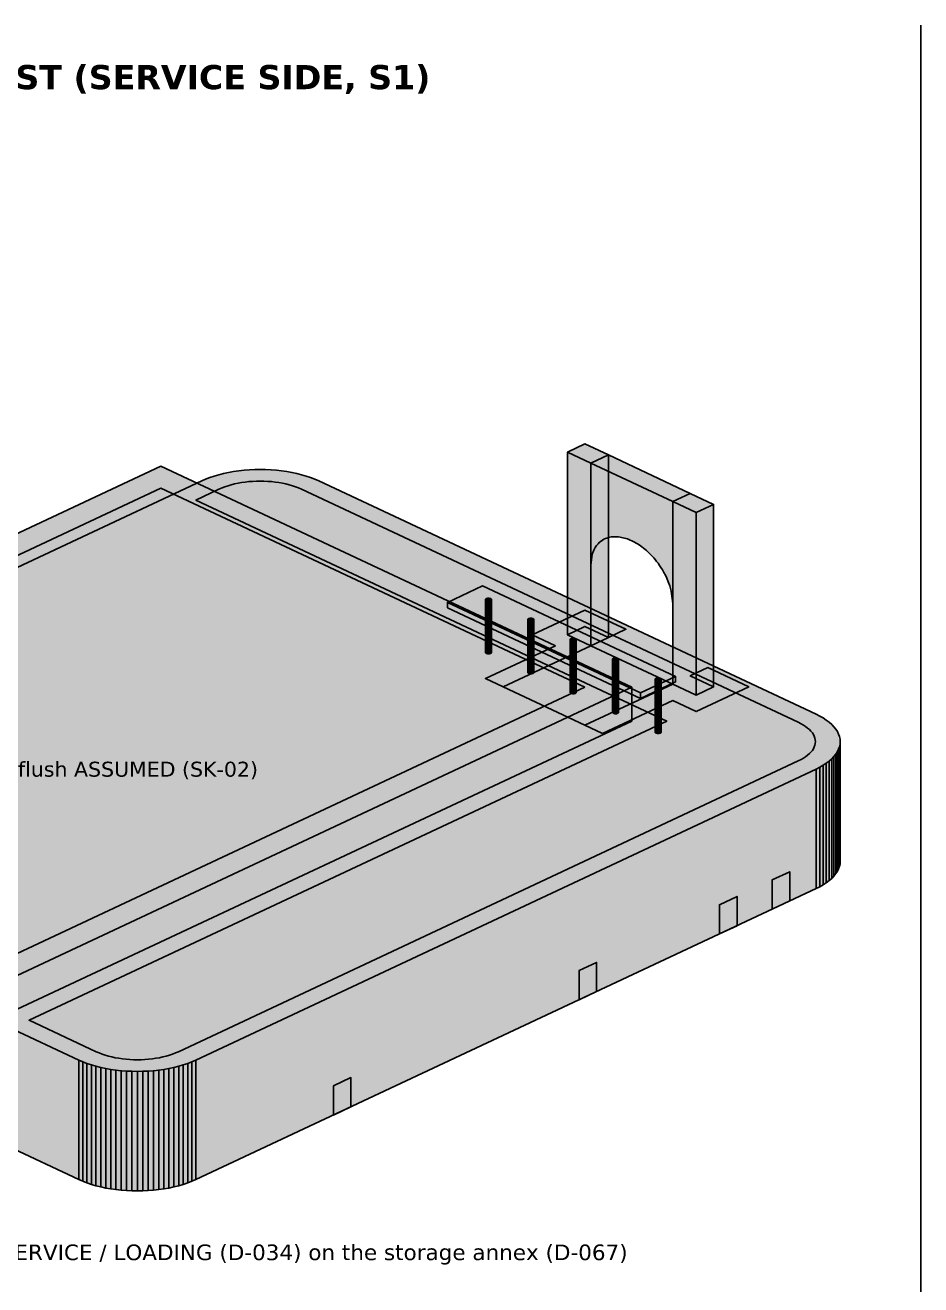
# Model space of a CAD drawing. Header units: inches. Extents: x 0.5 to 16.6, y 0.5 to 10.5.
# Drawn here: x 9.964 to 12.48, y 2.509 to 6.05 of the extents above; entities that cross this region are included whole.
import ezdxf

# ---------------------------------------------------------------- set-up
doc = ezdxf.new("R2010")
doc.units = ezdxf.units.IN
doc.header["$MEASUREMENT"] = 0
for name, color, linetype in [('A-ANNO-TEXT', 7, 'Continuous'), ('A-ANNO-VIEW', 7, 'Continuous'), ('A-MASS', 7, 'Continuous'), ('C-SITE-DIAG', 7, 'Continuous')]:
    doc.layers.add(name, color=color, linetype=linetype)
doc.styles.add('KS-BOLD', font='DejaVuSans-Bold.ttf')
doc.styles.add('KS-REG', font='DejaVuSans.ttf')

msp = doc.modelspace()

# ---------------------------------------------------------------- hatches: boundary and pattern name
at = {"layer": 'A-MASS', "true_color": 0xcc0000}
for points in [[(11.6021, 4.8418), (11.5363, 4.8727), (11.487, 4.8495), (11.5527, 4.8187)], [(11.8322, 4.7338), (11.6021, 4.8418), (11.5527, 4.8187), (11.7829, 4.7106)], [(11.8979, 4.7029), (11.8322, 4.7338), (11.7829, 4.7106), (11.8486, 4.6798)]]:
    msp.add_hatch(color=7, dxfattribs=at).paths.add_polyline_path(points)
at = {"layer": 'A-MASS', "true_color": 0x870000}
for points in [[(11.487, 4.3364), (11.5527, 4.3055), (11.5527, 4.8187), (11.487, 4.8495)], [(11.5527, 4.5323), (11.5568, 4.5627), (11.561, 4.5738), (11.5651, 4.5815), (11.5692, 4.5875), (11.5733, 4.5923), (11.5774, 4.5963), (11.5815, 4.5996), (11.5856, 4.6024), (11.5897, 4.6047), (11.5938, 4.6066), (11.5979, 4.6081), (11.6021, 4.6094), (11.6062, 4.6104), (11.6103, 4.6111), (11.6144, 4.6116), (11.6185, 4.6118), (11.6226, 4.6118), (11.6267, 4.6117), (11.6308, 4.6113), (11.6349, 4.6108), (11.639, 4.6101), (11.6432, 4.6092), (11.6473, 4.6081), (11.6514, 4.6069), (11.6555, 4.6055), (11.6596, 4.604), (11.6637, 4.6023), (11.6678, 4.6004), (11.6719, 4.5984), (11.676, 4.5963), (11.6801, 4.5939), (11.6842, 4.5915), (11.6884, 4.5888), (11.6925, 4.586), (11.6966, 4.5831), (11.7007, 4.5799), (11.7048, 4.5766), (11.7089, 4.5731), (11.713, 4.5694), (11.7171, 4.5655), (11.7212, 4.5614), (11.7253, 4.5571), (11.7295, 4.5525), (11.7336, 4.5477), (11.7377, 4.5425), (11.7418, 4.5371), (11.7459, 4.5314), (11.75, 4.5252), (11.7541, 4.5186), (11.7582, 4.5114), (11.7623, 4.5036), (11.7664, 4.4949), (11.7705, 4.4851), (11.7747, 4.4735), (11.7788, 4.4586), (11.7829, 4.4243), (11.7829, 4.7106), (11.5527, 4.8187)], [(11.7829, 4.1975), (11.8486, 4.1666), (11.8486, 4.6798), (11.7829, 4.7106)]]:
    msp.add_hatch(color=7, dxfattribs=at).paths.add_polyline_path(points)
at = {"layer": 'A-MASS', "true_color": 0xa30000}
for points in [[(11.5527, 4.3055), (11.6021, 4.3287), (11.6021, 4.8418), (11.5527, 4.8187)], [(11.8486, 4.1666), (11.8979, 4.1897), (11.8979, 4.7029), (11.8486, 4.6798)]]:
    msp.add_hatch(color=7, dxfattribs=at).paths.add_polyline_path(points)
at = {"layer": 'A-MASS', "true_color": 0xc9c6be}
for points in [[(11.6678, 4.1886), (10.3445, 4.8099), (8.6021, 3.9918), (9.9253, 3.3706)], [(8.7171, 3.9509), (8.7067, 3.9457), (8.6971, 3.9402), (8.6882, 3.9344), (8.6802, 3.9283), (8.673, 3.922), (8.6667, 3.9155), (8.6614, 3.9088), (8.657, 3.902), (8.6535, 3.895), (8.651, 3.888), (8.6495, 3.8809), (8.649, 3.8738), (8.6495, 3.8666), (8.651, 3.8595), (8.6535, 3.8525), (8.657, 3.8455), (8.6614, 3.8387), (8.6667, 3.832), (8.673, 3.8255), (8.6802, 3.8192), (8.6882, 3.8131), (8.6971, 3.8073), (8.7067, 3.8018), (8.7171, 3.7966), (10.1144, 3.1406), (10.1255, 3.1357), (10.1372, 3.1312), (10.1496, 3.127), (10.1625, 3.1233), (10.1759, 3.1199), (10.1898, 3.1169), (10.204, 3.1144), (10.2186, 3.1124), (10.2334, 3.1107), (10.2484, 3.1096), (10.2636, 3.1089), (10.2788, 3.1086), (10.294, 3.1089), (10.3091, 3.1096), (10.3241, 3.1107), (10.3389, 3.1124), (10.3535, 3.1144), (10.3677, 3.1169), (10.3816, 3.1199), (10.395, 3.1233), (10.4079, 3.127), (10.4203, 3.1312), (10.432, 3.1357), (10.4432, 3.1406), (12.1856, 3.9586), (12.196, 3.9639), (12.2057, 3.9694), (12.2145, 3.9752), (12.2226, 3.9812), (12.2297, 3.9875), (12.236, 3.994), (12.2414, 4.0007), (12.2458, 4.0076), (12.2492, 4.0145), (12.2517, 4.0216), (12.2532, 4.0287), (12.2537, 4.0358), (12.2532, 4.043), (12.2517, 4.0501), (12.2492, 4.0571), (12.2458, 4.0641), (12.2414, 4.0709), (12.236, 4.0776), (12.2297, 4.0841), (12.2226, 4.0904), (12.2145, 4.0964), (12.2057, 4.1023), (12.196, 4.1078), (12.1856, 4.113), (10.7884, 4.769), (10.7773, 4.7738), (10.7655, 4.7784), (10.7531, 4.7825), (10.7402, 4.7863), (10.7268, 4.7897), (10.7129, 4.7926), (10.6987, 4.7951), (10.6841, 4.7972), (10.6693, 4.7988), (10.6543, 4.8), (10.6392, 4.8007), (10.624, 4.8009), (10.6088, 4.8007), (10.5936, 4.8), (10.5786, 4.7988), (10.5638, 4.7972), (10.5492, 4.7951), (10.535, 4.7926), (10.5212, 4.7897), (10.5077, 4.7863), (10.4948, 4.7825), (10.4825, 4.7784), (10.4707, 4.7738), (10.4596, 4.769)], [(11.7911, 4.2189), (11.2486, 4.4736), (11.15, 4.4273), (11.6925, 4.1726)], [(11.2589, 4.4379), (11.2566, 4.4361), (11.2566, 4.434), (11.2589, 4.4321), (11.2628, 4.4311), (11.2673, 4.4311), (11.2712, 4.4321), (11.2735, 4.434), (11.2735, 4.4361), (11.2712, 4.4379), (11.2673, 4.439), (11.2628, 4.439)], [(11.3781, 4.382), (11.3758, 4.3801), (11.3758, 4.378), (11.3781, 4.3762), (11.382, 4.3751), (11.3865, 4.3751), (11.3904, 4.3762), (11.3927, 4.378), (11.3927, 4.3801), (11.3904, 4.382), (11.3865, 4.383), (11.382, 4.383)], [(11.4973, 4.326), (11.495, 4.3242), (11.495, 4.3221), (11.4973, 4.3202), (11.5012, 4.3192), (11.5057, 4.3192), (11.5096, 4.3202), (11.5118, 4.3221), (11.5118, 4.3242), (11.5096, 4.326), (11.5057, 4.3271), (11.5012, 4.3271)], [(11.6164, 4.2701), (11.6142, 4.2682), (11.6142, 4.2661), (11.6164, 4.2643), (11.6203, 4.2632), (11.6249, 4.2632), (11.6288, 4.2643), (11.631, 4.2661), (11.631, 4.2682), (11.6288, 4.2701), (11.6249, 4.2711), (11.6203, 4.2711)], [(11.7356, 4.2141), (11.7334, 4.2123), (11.7334, 4.2102), (11.7356, 4.2083), (11.7395, 4.2073), (11.744, 4.2073), (11.7479, 4.2083), (11.7502, 4.2102), (11.7502, 4.2123), (11.7479, 4.2141), (11.744, 4.2152), (11.7395, 4.2152)]]:
    msp.add_hatch(color=7, dxfattribs=at).paths.add_polyline_path(points)
at = {"layer": 'A-MASS', "true_color": 0x2c3e5c}
for points in [[(11.5363, 4.1886), (10.3445, 4.7481), (8.7336, 3.9918), (9.9253, 3.4323)], [(10.5081, 4.7454), (10.4432, 4.7149), (11.7664, 4.0937), (9.9747, 3.2525), (10.1629, 3.1641), (10.1715, 3.1604), (10.1797, 3.1572), (10.1884, 3.1543), (10.1974, 3.1516), (10.2068, 3.1493), (10.2165, 3.1472), (10.2265, 3.1455), (10.2367, 3.144), (10.247, 3.1429), (10.2575, 3.1421), (10.2681, 3.1416), (10.2788, 3.1414), (10.2894, 3.1416), (10.3, 3.1421), (10.3105, 3.1429), (10.3209, 3.144), (10.3311, 3.1455), (10.341, 3.1472), (10.3507, 3.1493), (10.3601, 3.1516), (10.3692, 3.1543), (10.3778, 3.1572), (10.386, 3.1604), (10.3946, 3.1641), (12.1355, 3.9814), (12.1436, 3.9855), (12.1503, 3.9893), (12.1565, 3.9934), (12.1621, 3.9976), (12.1671, 4.002), (12.1715, 4.0066), (12.1753, 4.0113), (12.1784, 4.016), (12.1808, 4.0209), (12.1825, 4.0258), (12.1836, 4.0308), (12.1839, 4.0358), (12.1836, 4.0408), (12.1825, 4.0458), (12.1808, 4.0507), (12.1784, 4.0556), (12.1753, 4.0604), (12.1715, 4.065), (12.1671, 4.0696), (12.1621, 4.074), (12.1565, 4.0782), (12.1503, 4.0823), (12.1436, 4.0862), (12.1355, 4.0902), (10.7398, 4.7454), (10.7312, 4.7492), (10.723, 4.7524), (10.7144, 4.7553), (10.7053, 4.7579), (10.6959, 4.7603), (10.6862, 4.7624), (10.6763, 4.7641), (10.6661, 4.7656), (10.6557, 4.7667), (10.6452, 4.7675), (10.6346, 4.768), (10.624, 4.7682), (10.6133, 4.768), (10.6027, 4.7675), (10.5922, 4.7667), (10.5819, 4.7656), (10.5717, 4.7641), (10.5617, 4.7624), (10.552, 4.7603), (10.5426, 4.7579), (10.5336, 4.7553), (10.5249, 4.7524), (10.5167, 4.7492)]]:
    msp.add_hatch(color=7, dxfattribs=at).paths.add_polyline_path(points)
at = {"layer": 'A-MASS', "true_color": 0x85837d}
for points in [[(11.15, 4.4119), (11.6925, 4.1572), (11.6925, 4.1726), (11.15, 4.4273)], [(11.2566, 4.2852), (11.2589, 4.2833), (11.2589, 4.4321), (11.2566, 4.434)], [(11.2589, 4.2833), (11.2628, 4.2823), (11.2628, 4.4311), (11.2589, 4.4321)], [(11.2628, 4.2823), (11.2673, 4.2823), (11.2673, 4.4311), (11.2628, 4.4311)], [(11.3758, 4.2292), (11.3781, 4.2274), (11.3781, 4.3762), (11.3758, 4.378)], [(11.3781, 4.2274), (11.382, 4.2263), (11.382, 4.3751), (11.3781, 4.3762)], [(11.382, 4.2263), (11.3865, 4.2263), (11.3865, 4.3751), (11.382, 4.3751)], [(11.495, 4.1733), (11.4973, 4.1714), (11.4973, 4.3202), (11.495, 4.3221)], [(11.4973, 4.1714), (11.5012, 4.1704), (11.5012, 4.3192), (11.4973, 4.3202)], [(11.5012, 4.1704), (11.5057, 4.1704), (11.5057, 4.3192), (11.5012, 4.3192)], [(11.6142, 4.1173), (11.6164, 4.1155), (11.6164, 4.2643), (11.6142, 4.2661)], [(11.6164, 4.1155), (11.6203, 4.1144), (11.6203, 4.2632), (11.6164, 4.2643)], [(11.6203, 4.1144), (11.6249, 4.1144), (11.6249, 4.2632), (11.6203, 4.2632)], [(11.7334, 4.0614), (11.7356, 4.0595), (11.7356, 4.2083), (11.7334, 4.2102)], [(11.7356, 4.0595), (11.7395, 4.0585), (11.7395, 4.2073), (11.7356, 4.2083)], [(11.7395, 4.0585), (11.744, 4.0585), (11.744, 4.2073), (11.7395, 4.2073)], [(8.7171, 3.4605), (10.1144, 2.8045), (10.1144, 3.1406), (8.7171, 3.7966)], [(10.1144, 2.8045), (10.1255, 2.7996), (10.1255, 3.1357), (10.1144, 3.1406)], [(10.1255, 2.7996), (10.1372, 2.7951), (10.1372, 3.1312), (10.1255, 3.1357)], [(10.1372, 2.7951), (10.1496, 2.7909), (10.1496, 3.127), (10.1372, 3.1312)], [(10.1496, 2.7909), (10.1625, 2.7871), (10.1625, 3.1233), (10.1496, 3.127)], [(10.1625, 2.7871), (10.1759, 2.7838), (10.1759, 3.1199), (10.1625, 3.1233)], [(10.1759, 2.7838), (10.1898, 2.7808), (10.1898, 3.1169), (10.1759, 3.1199)], [(10.1898, 2.7808), (10.204, 2.7783), (10.204, 3.1144), (10.1898, 3.1169)], [(10.204, 2.7783), (10.2186, 2.7762), (10.2186, 3.1124), (10.204, 3.1144)], [(10.2186, 2.7762), (10.2334, 2.7746), (10.2334, 3.1107), (10.2186, 3.1124)], [(10.2334, 2.7746), (10.2484, 2.7735), (10.2484, 3.1096), (10.2334, 3.1107)], [(10.2484, 2.7735), (10.2636, 2.7728), (10.2636, 3.1089), (10.2484, 3.1096)], [(10.2636, 2.7728), (10.2788, 2.7725), (10.2788, 3.1086), (10.2636, 3.1089)]]:
    msp.add_hatch(color=7, dxfattribs=at).paths.add_polyline_path(points)
at = {"layer": 'A-MASS', "true_color": 0xa19e98}
for points in [[(11.2673, 4.2823), (11.2712, 4.2833), (11.2712, 4.4321), (11.2673, 4.4311)], [(11.2712, 4.2833), (11.2735, 4.2852), (11.2735, 4.434), (11.2712, 4.4321)], [(11.3865, 4.2263), (11.3904, 4.2274), (11.3904, 4.3762), (11.3865, 4.3751)], [(11.3904, 4.2274), (11.3927, 4.2292), (11.3927, 4.378), (11.3904, 4.3762)], [(11.5096, 4.1714), (11.5118, 4.1733), (11.5118, 4.3221), (11.5096, 4.3202)], [(11.5057, 4.1704), (11.5096, 4.1714), (11.5096, 4.3202), (11.5057, 4.3192)], [(11.6249, 4.1144), (11.6288, 4.1155), (11.6288, 4.2643), (11.6249, 4.2632)], [(11.6288, 4.1155), (11.631, 4.1173), (11.631, 4.2661), (11.6288, 4.2643)], [(11.6925, 4.1572), (11.7911, 4.2035), (11.7911, 4.2189), (11.6925, 4.1726)], [(9.9253, 3.2757), (11.6678, 4.0937), (11.6678, 4.1886), (9.9253, 3.3706)], [(11.744, 4.0585), (11.7479, 4.0595), (11.7479, 4.2083), (11.744, 4.2073)], [(11.7479, 4.0595), (11.7502, 4.0614), (11.7502, 4.2102), (11.7479, 4.2083)], [(12.2414, 3.6646), (12.2458, 3.6715), (12.2458, 4.0076), (12.2414, 4.0007)], [(12.2458, 3.6715), (12.2492, 3.6784), (12.2492, 4.0145), (12.2458, 4.0076)], [(12.2492, 3.6784), (12.2517, 3.6855), (12.2517, 4.0216), (12.2492, 4.0145)], [(12.2517, 3.6855), (12.2532, 3.6926), (12.2532, 4.0287), (12.2517, 4.0216)], [(12.2532, 3.6926), (12.2537, 3.6997), (12.2537, 4.0358), (12.2532, 4.0287)], [(12.196, 3.6277), (12.2057, 3.6333), (12.2057, 3.9694), (12.196, 3.9639)], [(12.2057, 3.6333), (12.2145, 3.6391), (12.2145, 3.9752), (12.2057, 3.9694)], [(12.2145, 3.6391), (12.2226, 3.6451), (12.2226, 3.9812), (12.2145, 3.9752)], [(12.2226, 3.6451), (12.2297, 3.6514), (12.2297, 3.9875), (12.2226, 3.9812)], [(12.2297, 3.6514), (12.236, 3.6579), (12.236, 3.994), (12.2297, 3.9875)], [(12.236, 3.6579), (12.2414, 3.6646), (12.2414, 4.0007), (12.236, 3.994)], [(10.4432, 2.8045), (12.1856, 3.6225), (12.1856, 3.9586), (10.4432, 3.1406)], [(12.1856, 3.6225), (12.196, 3.6277), (12.196, 3.9639), (12.1856, 3.9586)], [(10.3535, 2.7783), (10.3677, 2.7808), (10.3677, 3.1169), (10.3535, 3.1144)], [(10.3677, 2.7808), (10.3816, 2.7838), (10.3816, 3.1199), (10.3677, 3.1169)], [(10.3816, 2.7838), (10.395, 2.7871), (10.395, 3.1233), (10.3816, 3.1199)], [(10.395, 2.7871), (10.4079, 2.7909), (10.4079, 3.127), (10.395, 3.1233)], [(10.4079, 2.7909), (10.4203, 2.7951), (10.4203, 3.1312), (10.4079, 3.127)], [(10.4203, 2.7951), (10.432, 2.7996), (10.432, 3.1357), (10.4203, 3.1312)], [(10.432, 2.7996), (10.4432, 2.8045), (10.4432, 3.1406), (10.432, 3.1357)], [(10.2788, 2.7725), (10.294, 2.7728), (10.294, 3.1089), (10.2788, 3.1086)], [(10.294, 2.7728), (10.3091, 2.7735), (10.3091, 3.1096), (10.294, 3.1089)], [(10.3091, 2.7735), (10.3241, 2.7746), (10.3241, 3.1107), (10.3091, 3.1096)], [(10.3241, 2.7746), (10.3389, 2.7762), (10.3389, 3.1124), (10.3241, 3.1107)], [(10.3389, 2.7762), (10.3535, 2.7783), (10.3535, 3.1144), (10.3389, 3.1124)]]:
    msp.add_hatch(color=7, dxfattribs=at).paths.add_polyline_path(points)
at = {"layer": 'A-MASS', "true_color": 0x3f5564}
for points in [[(12.2517, 3.8907), (12.2532, 3.8978), (12.2532, 4.0082), (12.2517, 4.001)], [(12.2532, 3.8978), (12.2537, 3.905), (12.2537, 4.0153), (12.2532, 4.0082)], [(12.2226, 3.8504), (12.2297, 3.8567), (12.2297, 3.967), (12.2226, 3.9607)], [(12.2297, 3.8567), (12.236, 3.8632), (12.236, 3.9735), (12.2297, 3.967)], [(12.236, 3.8632), (12.2414, 3.8699), (12.2414, 3.9802), (12.236, 3.9735)], [(12.2414, 3.8699), (12.2458, 3.8767), (12.2458, 3.987), (12.2414, 3.9802)], [(12.2458, 3.8767), (12.2492, 3.8837), (12.2492, 3.994), (12.2458, 3.987)], [(12.2492, 3.8837), (12.2517, 3.8907), (12.2517, 4.001), (12.2492, 3.994)], [(10.4432, 3.0097), (12.1856, 3.8278), (12.1856, 3.9381), (10.4432, 3.1201)], [(12.1856, 3.8278), (12.196, 3.833), (12.196, 3.9433), (12.1856, 3.9381)], [(12.196, 3.833), (12.2057, 3.8385), (12.2057, 3.9488), (12.196, 3.9433)], [(12.2057, 3.8385), (12.2145, 3.8443), (12.2145, 3.9547), (12.2057, 3.9488)], [(12.2145, 3.8443), (12.2226, 3.8504), (12.2226, 3.9607), (12.2145, 3.9547)], [(12.2414, 3.68), (12.2458, 3.6868), (12.2458, 3.8305), (12.2414, 3.8237)], [(12.2458, 3.6868), (12.2492, 3.6938), (12.2492, 3.8375), (12.2458, 3.8305)], [(12.2492, 3.6938), (12.2517, 3.7008), (12.2517, 3.8445), (12.2492, 3.8375)], [(12.2517, 3.7008), (12.2532, 3.708), (12.2532, 3.8516), (12.2517, 3.8445)], [(12.2532, 3.708), (12.2537, 3.7151), (12.2537, 3.8588), (12.2532, 3.8516)], [(12.196, 3.6431), (12.2057, 3.6487), (12.2057, 3.7923), (12.196, 3.7868)], [(12.2057, 3.6487), (12.2145, 3.6545), (12.2145, 3.7981), (12.2057, 3.7923)], [(12.2145, 3.6545), (12.2226, 3.6605), (12.2226, 3.8042), (12.2145, 3.7981)], [(12.2226, 3.6605), (12.2297, 3.6668), (12.2297, 3.8105), (12.2226, 3.8042)], [(12.2297, 3.6668), (12.236, 3.6733), (12.236, 3.817), (12.2297, 3.8105)], [(12.236, 3.6733), (12.2414, 3.68), (12.2414, 3.8237), (12.236, 3.817)], [(10.4432, 2.8199), (12.1856, 3.6379), (12.1856, 3.7816), (10.4432, 2.9636)], [(12.1856, 3.6379), (12.196, 3.6431), (12.196, 3.7868), (12.1856, 3.7816)], [(10.432, 3.0049), (10.4432, 3.0097), (10.4432, 3.1201), (10.432, 3.1152)], [(10.2788, 2.9778), (10.294, 2.978), (10.294, 3.0883), (10.2788, 3.0881)], [(10.294, 2.978), (10.3091, 2.9787), (10.3091, 3.089), (10.294, 3.0883)], [(10.3091, 2.9787), (10.3241, 2.9799), (10.3241, 3.0902), (10.3091, 3.089)], [(10.3241, 2.9799), (10.3389, 2.9815), (10.3389, 3.0918), (10.3241, 3.0902)], [(10.3389, 2.9815), (10.3535, 2.9836), (10.3535, 3.0939), (10.3389, 3.0918)], [(10.3535, 2.9836), (10.3677, 2.9861), (10.3677, 3.0964), (10.3535, 3.0939)], [(10.3677, 2.9861), (10.3816, 2.989), (10.3816, 3.0994), (10.3677, 3.0964)], [(10.3816, 2.989), (10.395, 2.9924), (10.395, 3.1027), (10.3816, 3.0994)], [(10.395, 2.9924), (10.4079, 2.9962), (10.4079, 3.1065), (10.395, 3.1027)], [(10.4079, 2.9962), (10.4203, 3.0003), (10.4203, 3.1107), (10.4079, 3.1065)], [(10.4203, 3.0003), (10.432, 3.0049), (10.432, 3.1152), (10.4203, 3.1107)], [(10.3535, 2.7937), (10.3677, 2.7962), (10.3677, 2.9399), (10.3535, 2.9374)], [(10.3677, 2.7962), (10.3816, 2.7992), (10.3816, 2.9429), (10.3677, 2.9399)], [(10.3816, 2.7992), (10.395, 2.8025), (10.395, 2.9462), (10.3816, 2.9429)], [(10.395, 2.8025), (10.4079, 2.8063), (10.4079, 2.95), (10.395, 2.9462)], [(10.4079, 2.8063), (10.4203, 2.8105), (10.4203, 2.9542), (10.4079, 2.95)], [(10.4203, 2.8105), (10.432, 2.815), (10.432, 2.9587), (10.4203, 2.9542)], [(10.432, 2.815), (10.4432, 2.8199), (10.4432, 2.9636), (10.432, 2.9587)], [(10.2788, 2.7879), (10.294, 2.7881), (10.294, 2.9318), (10.2788, 2.9316)], [(10.294, 2.7881), (10.3091, 2.7888), (10.3091, 2.9325), (10.294, 2.9318)], [(10.3091, 2.7888), (10.3241, 2.79), (10.3241, 2.9337), (10.3091, 2.9325)], [(10.3241, 2.79), (10.3389, 2.7916), (10.3389, 2.9353), (10.3241, 2.9337)], [(10.3389, 2.7916), (10.3535, 2.7937), (10.3535, 2.9374), (10.3389, 2.9353)]]:
    msp.add_hatch(color=7, dxfattribs=at).paths.add_polyline_path(points)
at = {"layer": 'A-MASS', "true_color": 0x344652}
for points in [[(8.7171, 3.6657), (10.1144, 3.0097), (10.1144, 3.1201), (8.7171, 3.7761)], [(8.7171, 3.4759), (10.1144, 2.8199), (10.1144, 2.9636), (8.7171, 3.6195)], [(10.1144, 3.0097), (10.1255, 3.0049), (10.1255, 3.1152), (10.1144, 3.1201)], [(10.1255, 3.0049), (10.1372, 3.0003), (10.1372, 3.1107), (10.1255, 3.1152)], [(10.1372, 3.0003), (10.1496, 2.9962), (10.1496, 3.1065), (10.1372, 3.1107)], [(10.1496, 2.9962), (10.1625, 2.9924), (10.1625, 3.1027), (10.1496, 3.1065)], [(10.1625, 2.9924), (10.1759, 2.989), (10.1759, 3.0994), (10.1625, 3.1027)], [(10.1759, 2.989), (10.1898, 2.9861), (10.1898, 3.0964), (10.1759, 3.0994)], [(10.1898, 2.9861), (10.204, 2.9836), (10.204, 3.0939), (10.1898, 3.0964)], [(10.204, 2.9836), (10.2186, 2.9815), (10.2186, 3.0918), (10.204, 3.0939)], [(10.2186, 2.9815), (10.2334, 2.9799), (10.2334, 3.0902), (10.2186, 3.0918)], [(10.2334, 2.9799), (10.2484, 2.9787), (10.2484, 3.089), (10.2334, 3.0902)], [(10.2484, 2.9787), (10.2636, 2.978), (10.2636, 3.0883), (10.2484, 3.089)], [(10.2636, 2.978), (10.2788, 2.9778), (10.2788, 3.0881), (10.2636, 3.0883)], [(10.1144, 2.8199), (10.1255, 2.815), (10.1255, 2.9587), (10.1144, 2.9636)], [(10.1255, 2.815), (10.1372, 2.8105), (10.1372, 2.9542), (10.1255, 2.9587)], [(10.1372, 2.8105), (10.1496, 2.8063), (10.1496, 2.95), (10.1372, 2.9542)], [(10.1496, 2.8063), (10.1625, 2.8025), (10.1625, 2.9462), (10.1496, 2.95)], [(10.1625, 2.8025), (10.1759, 2.7992), (10.1759, 2.9429), (10.1625, 2.9462)], [(10.1759, 2.7992), (10.1898, 2.7962), (10.1898, 2.9399), (10.1759, 2.9429)], [(10.1898, 2.7962), (10.204, 2.7937), (10.204, 2.9374), (10.1898, 2.9399)], [(10.204, 2.7937), (10.2186, 2.7916), (10.2186, 2.9353), (10.204, 2.9374)], [(10.2186, 2.7916), (10.2334, 2.79), (10.2334, 2.9337), (10.2186, 2.9353)], [(10.2334, 2.79), (10.2484, 2.7888), (10.2484, 2.9325), (10.2334, 2.9337)], [(10.2484, 2.7888), (10.2636, 2.7881), (10.2636, 2.9318), (10.2484, 2.9325)], [(10.2636, 2.7881), (10.2788, 2.7879), (10.2788, 2.9316), (10.2636, 2.9318)]]:
    msp.add_hatch(color=7, dxfattribs=at).paths.add_polyline_path(points)
at = {"layer": 'A-MASS', "true_color": 0x151515}
for points in [[(12.0623, 3.5646), (12.1116, 3.5878), (12.1116, 3.6699), (12.0623, 3.6468)], [(11.9144, 3.4952), (11.9637, 3.5183), (11.9637, 3.6004), (11.9144, 3.5773)], [(11.5199, 3.31), (11.5692, 3.3331), (11.5692, 3.4152), (11.5199, 3.3921)], [(10.8295, 2.9858), (10.8788, 3.009), (10.8788, 3.0911), (10.8295, 3.0679)]]:
    msp.add_hatch(color=7, dxfattribs=at).paths.add_polyline_path(points)
at = {"layer": 'C-SITE-DIAG', "true_color": 0xd9b79a}
for points in [[(11.4541, 4.3055), (11.3884, 4.3364), (11.5363, 4.4058), (11.6514, 4.3518), (11.6021, 4.3287), (11.5363, 4.3595), (11.487, 4.3364), (11.5527, 4.3055), (11.3062, 4.1897), (11.2568, 4.2129)], [(11.5856, 4.0586), (11.5363, 4.0817), (11.7829, 4.1975), (11.8486, 4.1666), (11.8979, 4.1897), (11.8322, 4.2206), (11.8815, 4.2438), (11.9966, 4.1897), (11.8486, 4.1203), (11.7829, 4.1512)]]:
    msp.add_hatch(color=7, dxfattribs=at).paths.add_polyline_path(points)
at = {"layer": 'C-SITE-DIAG', "true_color": 0xb5654a}
msp.add_hatch(color=7, dxfattribs=at).paths.add_polyline_path([(11.7829, 4.1975), (11.5527, 4.3055), (11.3062, 4.1897), (11.5363, 4.0817)])

# ---------------------------------------------------------------- linework, layer by layer
at = {"layer": 'A-ANNO-TEXT'}
msp.add_line((12.48, 6.05), (12.48, 1.95), dxfattribs=at)
at = {"layer": 'A-MASS'}
for points in [[(11.6021, 4.8418), (11.5363, 4.8727), (11.487, 4.8495), (11.5527, 4.8187)], [(11.487, 4.3364), (11.5527, 4.3055), (11.5527, 4.8187), (11.487, 4.8495)], [(11.5527, 4.3055), (11.6021, 4.3287), (11.6021, 4.8418), (11.5527, 4.8187)], [(11.8322, 4.7338), (11.6021, 4.8418), (11.5527, 4.8187), (11.7829, 4.7106)], [(11.5527, 4.5323), (11.5568, 4.5627), (11.561, 4.5738), (11.5651, 4.5815), (11.5692, 4.5875), (11.5733, 4.5923), (11.5774, 4.5963), (11.5815, 4.5996), (11.5856, 4.6024), (11.5897, 4.6047), (11.5938, 4.6066), (11.5979, 4.6081), (11.6021, 4.6094), (11.6062, 4.6104), (11.6103, 4.6111), (11.6144, 4.6116), (11.6185, 4.6118), (11.6226, 4.6118), (11.6267, 4.6117), (11.6308, 4.6113), (11.6349, 4.6108), (11.639, 4.6101), (11.6432, 4.6092), (11.6473, 4.6081), (11.6514, 4.6069), (11.6555, 4.6055), (11.6596, 4.604), (11.6637, 4.6023), (11.6678, 4.6004), (11.6719, 4.5984), (11.676, 4.5963), (11.6801, 4.5939), (11.6842, 4.5915), (11.6884, 4.5888), (11.6925, 4.586), (11.6966, 4.5831), (11.7007, 4.5799), (11.7048, 4.5766), (11.7089, 4.5731), (11.713, 4.5694), (11.7171, 4.5655), (11.7212, 4.5614), (11.7253, 4.5571), (11.7295, 4.5525), (11.7336, 4.5477), (11.7377, 4.5425), (11.7418, 4.5371), (11.7459, 4.5314), (11.75, 4.5252), (11.7541, 4.5186), (11.7582, 4.5114), (11.7623, 4.5036), (11.7664, 4.4949), (11.7705, 4.4851), (11.7747, 4.4735), (11.7788, 4.4586), (11.7829, 4.4243), (11.7829, 4.7106), (11.5527, 4.8187)], [(11.6678, 4.1886), (10.3445, 4.8099), (8.6021, 3.9918), (9.9253, 3.3706)], [(11.5363, 4.1886), (10.3445, 4.7481), (8.7336, 3.9918), (9.9253, 3.4323)], [(10.5081, 4.7454), (10.4432, 4.7149), (11.7664, 4.0937), (9.9747, 3.2525), (10.1629, 3.1641), (10.1715, 3.1604), (10.1797, 3.1572), (10.1884, 3.1543), (10.1974, 3.1516), (10.2068, 3.1493), (10.2165, 3.1472), (10.2265, 3.1455), (10.2367, 3.144), (10.247, 3.1429), (10.2575, 3.1421), (10.2681, 3.1416), (10.2788, 3.1414), (10.2894, 3.1416), (10.3, 3.1421), (10.3105, 3.1429), (10.3209, 3.144), (10.3311, 3.1455), (10.341, 3.1472), (10.3507, 3.1493), (10.3601, 3.1516), (10.3692, 3.1543), (10.3778, 3.1572), (10.386, 3.1604), (10.3946, 3.1641), (12.1355, 3.9814), (12.1436, 3.9855), (12.1503, 3.9893), (12.1565, 3.9934), (12.1621, 3.9976), (12.1671, 4.002), (12.1715, 4.0066), (12.1753, 4.0113), (12.1784, 4.016), (12.1808, 4.0209), (12.1825, 4.0258), (12.1836, 4.0308), (12.1839, 4.0358), (12.1836, 4.0408), (12.1825, 4.0458), (12.1808, 4.0507), (12.1784, 4.0556), (12.1753, 4.0604), (12.1715, 4.065), (12.1671, 4.0696), (12.1621, 4.074), (12.1565, 4.0782), (12.1503, 4.0823), (12.1436, 4.0862), (12.1355, 4.0902), (10.7398, 4.7454), (10.7312, 4.7492), (10.723, 4.7524), (10.7144, 4.7553), (10.7053, 4.7579), (10.6959, 4.7603), (10.6862, 4.7624), (10.6763, 4.7641), (10.6661, 4.7656), (10.6557, 4.7667), (10.6452, 4.7675), (10.6346, 4.768), (10.624, 4.7682), (10.6133, 4.768), (10.6027, 4.7675), (10.5922, 4.7667), (10.5819, 4.7656), (10.5717, 4.7641), (10.5617, 4.7624), (10.552, 4.7603), (10.5426, 4.7579), (10.5336, 4.7553), (10.5249, 4.7524), (10.5167, 4.7492)], [(11.8979, 4.7029), (11.8322, 4.7338), (11.7829, 4.7106), (11.8486, 4.6798)], [(11.7829, 4.1975), (11.8486, 4.1666), (11.8486, 4.6798), (11.7829, 4.7106)], [(11.8486, 4.1666), (11.8979, 4.1897), (11.8979, 4.7029), (11.8486, 4.6798)], [(11.5897, 4.6047), (11.5856, 4.6024), (11.5856, 4.6024), (11.5897, 4.6047)], [(11.5938, 4.6066), (11.5897, 4.6047), (11.5897, 4.6047), (11.5938, 4.6066)], [(11.5979, 4.6081), (11.5938, 4.6066), (11.5938, 4.6066), (11.5979, 4.6081)], [(11.6021, 4.6094), (11.5979, 4.6081), (11.5979, 4.6081), (11.6021, 4.6094)], [(11.6062, 4.6104), (11.6021, 4.6094), (11.6021, 4.6094), (11.6062, 4.6104)], [(11.6103, 4.6111), (11.6062, 4.6104), (11.6062, 4.6104), (11.6103, 4.6111)], [(11.6144, 4.6116), (11.6103, 4.6111), (11.6103, 4.6111), (11.6144, 4.6116)], [(11.6185, 4.6118), (11.6144, 4.6116), (11.6144, 4.6116), (11.6185, 4.6118)], [(11.6226, 4.6118), (11.6185, 4.6118), (11.6185, 4.6118), (11.6226, 4.6118)], [(11.6267, 4.6117), (11.6226, 4.6118), (11.6226, 4.6118), (11.6267, 4.6117)], [(11.6308, 4.6113), (11.6267, 4.6117), (11.6267, 4.6117), (11.6308, 4.6113)], [(11.6349, 4.6108), (11.6308, 4.6113), (11.6308, 4.6113), (11.6349, 4.6108)], [(11.639, 4.6101), (11.6349, 4.6108), (11.6349, 4.6108), (11.639, 4.6101)], [(11.6432, 4.6092), (11.639, 4.6101), (11.639, 4.6101), (11.6432, 4.6092)], [(11.6473, 4.6081), (11.6432, 4.6092), (11.6432, 4.6092), (11.6473, 4.6081)], [(11.6514, 4.6069), (11.6473, 4.6081), (11.6473, 4.6081), (11.6514, 4.6069)], [(11.6555, 4.6055), (11.6514, 4.6069), (11.6514, 4.6069), (11.6555, 4.6055)], [(11.6596, 4.604), (11.6555, 4.6055), (11.6555, 4.6055), (11.6596, 4.604)], [(11.6637, 4.6023), (11.6596, 4.604), (11.6596, 4.604), (11.6637, 4.6023)], [(11.561, 4.5738), (11.5568, 4.5627), (11.5568, 4.5627), (11.561, 4.5738)], [(11.5651, 4.5815), (11.561, 4.5738), (11.561, 4.5738), (11.5651, 4.5815)], [(11.5692, 4.5875), (11.5651, 4.5815), (11.5651, 4.5815), (11.5692, 4.5875)], [(11.5733, 4.5923), (11.5692, 4.5875), (11.5692, 4.5875), (11.5733, 4.5923)], [(11.5774, 4.5963), (11.5733, 4.5923), (11.5733, 4.5923), (11.5774, 4.5963)], [(11.5815, 4.5996), (11.5774, 4.5963), (11.5774, 4.5963), (11.5815, 4.5996)], [(11.5856, 4.6024), (11.5815, 4.5996), (11.5815, 4.5996), (11.5856, 4.6024)], [(11.6678, 4.6004), (11.6637, 4.6023), (11.6637, 4.6023), (11.6678, 4.6004)], [(11.6719, 4.5984), (11.6678, 4.6004), (11.6678, 4.6004), (11.6719, 4.5984)], [(11.676, 4.5963), (11.6719, 4.5984), (11.6719, 4.5984), (11.676, 4.5963)], [(11.6801, 4.5939), (11.676, 4.5963), (11.676, 4.5963), (11.6801, 4.5939)], [(11.6842, 4.5915), (11.6801, 4.5939), (11.6801, 4.5939), (11.6842, 4.5915)], [(11.6884, 4.5888), (11.6842, 4.5915), (11.6842, 4.5915), (11.6884, 4.5888)], [(11.6925, 4.586), (11.6884, 4.5888), (11.6884, 4.5888), (11.6925, 4.586)], [(11.6966, 4.5831), (11.6925, 4.586), (11.6925, 4.586), (11.6966, 4.5831)], [(11.7007, 4.5799), (11.6966, 4.5831), (11.6966, 4.5831), (11.7007, 4.5799)], [(11.7048, 4.5766), (11.7007, 4.5799), (11.7007, 4.5799), (11.7048, 4.5766)], [(11.7089, 4.5731), (11.7048, 4.5766), (11.7048, 4.5766), (11.7089, 4.5731)], [(11.713, 4.5694), (11.7089, 4.5731), (11.7089, 4.5731), (11.713, 4.5694)], [(11.7171, 4.5655), (11.713, 4.5694), (11.713, 4.5694), (11.7171, 4.5655)], [(11.5568, 4.5627), (11.5527, 4.5323), (11.5527, 4.5323), (11.5568, 4.5627)], [(11.7212, 4.5614), (11.7171, 4.5655), (11.7171, 4.5655), (11.7212, 4.5614)], [(11.7253, 4.5571), (11.7212, 4.5614), (11.7212, 4.5614), (11.7253, 4.5571)], [(11.7295, 4.5525), (11.7253, 4.5571), (11.7253, 4.5571), (11.7295, 4.5525)], [(11.7336, 4.5477), (11.7295, 4.5525), (11.7295, 4.5525), (11.7336, 4.5477)], [(11.7377, 4.5425), (11.7336, 4.5477), (11.7336, 4.5477), (11.7377, 4.5425)], [(11.7418, 4.5371), (11.7377, 4.5425), (11.7377, 4.5425), (11.7418, 4.5371)], [(11.7459, 4.5314), (11.7418, 4.5371), (11.7418, 4.5371), (11.7459, 4.5314)], [(11.75, 4.5252), (11.7459, 4.5314), (11.7459, 4.5314), (11.75, 4.5252)], [(11.7541, 4.5186), (11.75, 4.5252), (11.75, 4.5252), (11.7541, 4.5186)], [(11.7582, 4.5114), (11.7541, 4.5186), (11.7541, 4.5186), (11.7582, 4.5114)], [(11.7623, 4.5036), (11.7582, 4.5114), (11.7582, 4.5114), (11.7623, 4.5036)], [(11.7664, 4.4949), (11.7623, 4.5036), (11.7623, 4.5036), (11.7664, 4.4949)], [(11.7911, 4.2189), (11.2486, 4.4736), (11.15, 4.4273), (11.6925, 4.1726)], [(11.7705, 4.4851), (11.7664, 4.4949), (11.7664, 4.4949), (11.7705, 4.4851)], [(11.7747, 4.4735), (11.7705, 4.4851), (11.7705, 4.4851), (11.7747, 4.4735)], [(11.7788, 4.4586), (11.7747, 4.4735), (11.7747, 4.4735), (11.7788, 4.4586)], [(11.15, 4.4119), (11.6925, 4.1572), (11.6925, 4.1726), (11.15, 4.4273)], [(11.2589, 4.4379), (11.2566, 4.4361), (11.2566, 4.434), (11.2589, 4.4321), (11.2628, 4.4311), (11.2673, 4.4311), (11.2712, 4.4321), (11.2735, 4.434), (11.2735, 4.4361), (11.2712, 4.4379), (11.2673, 4.439), (11.2628, 4.439)], [(11.2566, 4.2852), (11.2589, 4.2833), (11.2589, 4.4321), (11.2566, 4.434)], [(11.2589, 4.2833), (11.2628, 4.2823), (11.2628, 4.4311), (11.2589, 4.4321)], [(11.2628, 4.2823), (11.2673, 4.2823), (11.2673, 4.4311), (11.2628, 4.4311)], [(11.2673, 4.2823), (11.2712, 4.2833), (11.2712, 4.4321), (11.2673, 4.4311)], [(11.2712, 4.2833), (11.2735, 4.2852), (11.2735, 4.434), (11.2712, 4.4321)], [(11.7829, 4.4243), (11.7788, 4.4586), (11.7788, 4.4586), (11.7829, 4.4243)], [(11.3781, 4.382), (11.3758, 4.3801), (11.3758, 4.378), (11.3781, 4.3762), (11.382, 4.3751), (11.3865, 4.3751), (11.3904, 4.3762), (11.3927, 4.378), (11.3927, 4.3801), (11.3904, 4.382), (11.3865, 4.383), (11.382, 4.383)], [(11.3758, 4.2292), (11.3781, 4.2274), (11.3781, 4.3762), (11.3758, 4.378)], [(11.3781, 4.2274), (11.382, 4.2263), (11.382, 4.3751), (11.3781, 4.3762)], [(11.382, 4.2263), (11.3865, 4.2263), (11.3865, 4.3751), (11.382, 4.3751)], [(11.3865, 4.2263), (11.3904, 4.2274), (11.3904, 4.3762), (11.3865, 4.3751)], [(11.3904, 4.2274), (11.3927, 4.2292), (11.3927, 4.378), (11.3904, 4.3762)], [(11.4973, 4.326), (11.495, 4.3242), (11.495, 4.3221), (11.4973, 4.3202), (11.5012, 4.3192), (11.5057, 4.3192), (11.5096, 4.3202), (11.5118, 4.3221), (11.5118, 4.3242), (11.5096, 4.326), (11.5057, 4.3271), (11.5012, 4.3271)], [(11.495, 4.1733), (11.4973, 4.1714), (11.4973, 4.3202), (11.495, 4.3221)], [(11.5096, 4.1714), (11.5118, 4.1733), (11.5118, 4.3221), (11.5096, 4.3202)], [(11.4973, 4.1714), (11.5012, 4.1704), (11.5012, 4.3192), (11.4973, 4.3202)], [(11.5012, 4.1704), (11.5057, 4.1704), (11.5057, 4.3192), (11.5012, 4.3192)], [(11.5057, 4.1704), (11.5096, 4.1714), (11.5096, 4.3202), (11.5057, 4.3192)], [(11.6164, 4.2701), (11.6142, 4.2682), (11.6142, 4.2661), (11.6164, 4.2643), (11.6203, 4.2632), (11.6249, 4.2632), (11.6288, 4.2643), (11.631, 4.2661), (11.631, 4.2682), (11.6288, 4.2701), (11.6249, 4.2711), (11.6203, 4.2711)], [(11.6142, 4.1173), (11.6164, 4.1155), (11.6164, 4.2643), (11.6142, 4.2661)], [(11.6164, 4.1155), (11.6203, 4.1144), (11.6203, 4.2632), (11.6164, 4.2643)], [(11.6203, 4.1144), (11.6249, 4.1144), (11.6249, 4.2632), (11.6203, 4.2632)], [(11.6249, 4.1144), (11.6288, 4.1155), (11.6288, 4.2643), (11.6249, 4.2632)], [(11.6288, 4.1155), (11.631, 4.1173), (11.631, 4.2661), (11.6288, 4.2643)], [(11.6925, 4.1572), (11.7911, 4.2035), (11.7911, 4.2189), (11.6925, 4.1726)], [(11.7356, 4.2141), (11.7334, 4.2123), (11.7334, 4.2102), (11.7356, 4.2083), (11.7395, 4.2073), (11.744, 4.2073), (11.7479, 4.2083), (11.7502, 4.2102), (11.7502, 4.2123), (11.7479, 4.2141), (11.744, 4.2152), (11.7395, 4.2152)], [(9.9253, 3.2757), (11.6678, 4.0937), (11.6678, 4.1886), (9.9253, 3.3706)], [(11.7334, 4.0614), (11.7356, 4.0595), (11.7356, 4.2083), (11.7334, 4.2102)], [(11.7356, 4.0595), (11.7395, 4.0585), (11.7395, 4.2073), (11.7356, 4.2083)], [(11.7395, 4.0585), (11.744, 4.0585), (11.744, 4.2073), (11.7395, 4.2073)], [(11.744, 4.0585), (11.7479, 4.0595), (11.7479, 4.2083), (11.744, 4.2073)], [(11.7479, 4.0595), (11.7502, 4.0614), (11.7502, 4.2102), (11.7479, 4.2083)], [(12.2414, 3.6646), (12.2458, 3.6715), (12.2458, 4.0076), (12.2414, 4.0007)], [(12.2458, 3.6715), (12.2492, 3.6784), (12.2492, 4.0145), (12.2458, 4.0076)], [(12.2492, 3.6784), (12.2517, 3.6855), (12.2517, 4.0216), (12.2492, 4.0145)], [(12.2517, 3.6855), (12.2532, 3.6926), (12.2532, 4.0287), (12.2517, 4.0216)], [(12.2532, 3.6926), (12.2537, 3.6997), (12.2537, 4.0358), (12.2532, 4.0287)], [(12.196, 3.6277), (12.2057, 3.6333), (12.2057, 3.9694), (12.196, 3.9639)], [(12.2057, 3.6333), (12.2145, 3.6391), (12.2145, 3.9752), (12.2057, 3.9694)], [(12.2145, 3.6391), (12.2226, 3.6451), (12.2226, 3.9812), (12.2145, 3.9752)], [(12.2226, 3.6451), (12.2297, 3.6514), (12.2297, 3.9875), (12.2226, 3.9812)], [(12.2297, 3.6514), (12.236, 3.6579), (12.236, 3.994), (12.2297, 3.9875)], [(12.236, 3.6579), (12.2414, 3.6646), (12.2414, 4.0007), (12.236, 3.994)], [(10.4432, 2.8045), (12.1856, 3.6225), (12.1856, 3.9586), (10.4432, 3.1406)], [(12.1856, 3.6225), (12.196, 3.6277), (12.196, 3.9639), (12.1856, 3.9586)], [(8.7171, 3.4605), (10.1144, 2.8045), (10.1144, 3.1406), (8.7171, 3.7966)], [(12.0623, 3.5646), (12.1116, 3.5878), (12.1116, 3.6699), (12.0623, 3.6468)], [(11.9144, 3.4952), (11.9637, 3.5183), (11.9637, 3.6004), (11.9144, 3.5773)], [(11.5199, 3.31), (11.5692, 3.3331), (11.5692, 3.4152), (11.5199, 3.3921)], [(10.1144, 2.8045), (10.1255, 2.7996), (10.1255, 3.1357), (10.1144, 3.1406)], [(10.1255, 2.7996), (10.1372, 2.7951), (10.1372, 3.1312), (10.1255, 3.1357)], [(10.1372, 2.7951), (10.1496, 2.7909), (10.1496, 3.127), (10.1372, 3.1312)], [(10.1496, 2.7909), (10.1625, 2.7871), (10.1625, 3.1233), (10.1496, 3.127)], [(10.1625, 2.7871), (10.1759, 2.7838), (10.1759, 3.1199), (10.1625, 3.1233)], [(10.1759, 2.7838), (10.1898, 2.7808), (10.1898, 3.1169), (10.1759, 3.1199)], [(10.1898, 2.7808), (10.204, 2.7783), (10.204, 3.1144), (10.1898, 3.1169)], [(10.3535, 2.7783), (10.3677, 2.7808), (10.3677, 3.1169), (10.3535, 3.1144)], [(10.3677, 2.7808), (10.3816, 2.7838), (10.3816, 3.1199), (10.3677, 3.1169)], [(10.3816, 2.7838), (10.395, 2.7871), (10.395, 3.1233), (10.3816, 3.1199)], [(10.395, 2.7871), (10.4079, 2.7909), (10.4079, 3.127), (10.395, 3.1233)], [(10.4079, 2.7909), (10.4203, 2.7951), (10.4203, 3.1312), (10.4079, 3.127)], [(10.4203, 2.7951), (10.432, 2.7996), (10.432, 3.1357), (10.4203, 3.1312)], [(10.432, 2.7996), (10.4432, 2.8045), (10.4432, 3.1406), (10.432, 3.1357)], [(10.204, 2.7783), (10.2186, 2.7762), (10.2186, 3.1124), (10.204, 3.1144)], [(10.2186, 2.7762), (10.2334, 2.7746), (10.2334, 3.1107), (10.2186, 3.1124)], [(10.2334, 2.7746), (10.2484, 2.7735), (10.2484, 3.1096), (10.2334, 3.1107)], [(10.2484, 2.7735), (10.2636, 2.7728), (10.2636, 3.1089), (10.2484, 3.1096)], [(10.2636, 2.7728), (10.2788, 2.7725), (10.2788, 3.1086), (10.2636, 3.1089)], [(10.2788, 2.7725), (10.294, 2.7728), (10.294, 3.1089), (10.2788, 3.1086)], [(10.294, 2.7728), (10.3091, 2.7735), (10.3091, 3.1096), (10.294, 3.1089)], [(10.3091, 2.7735), (10.3241, 2.7746), (10.3241, 3.1107), (10.3091, 3.1096)], [(10.3241, 2.7746), (10.3389, 2.7762), (10.3389, 3.1124), (10.3241, 3.1107)], [(10.3389, 2.7762), (10.3535, 2.7783), (10.3535, 3.1144), (10.3389, 3.1124)], [(10.8295, 2.9858), (10.8788, 3.009), (10.8788, 3.0911), (10.8295, 3.0679)]]:
    msp.add_lwpolyline(points, close=True, dxfattribs=at)
msp.add_lwpolyline([(8.7171, 3.7966), (10.1144, 3.1406), (10.1255, 3.1357), (10.1372, 3.1312), (10.1496, 3.127), (10.1625, 3.1233), (10.1759, 3.1199), (10.1898, 3.1169), (10.204, 3.1144), (10.2186, 3.1124), (10.2334, 3.1107), (10.2484, 3.1096), (10.2636, 3.1089), (10.2788, 3.1086), (10.294, 3.1089), (10.3091, 3.1096), (10.3241, 3.1107), (10.3389, 3.1124), (10.3535, 3.1144), (10.3677, 3.1169), (10.3816, 3.1199), (10.395, 3.1233), (10.4079, 3.127), (10.4203, 3.1312), (10.432, 3.1357), (10.4432, 3.1406), (12.1856, 3.9586), (12.196, 3.9639), (12.2057, 3.9694), (12.2145, 3.9752), (12.2226, 3.9812), (12.2297, 3.9875), (12.236, 3.994), (12.2414, 4.0007), (12.2458, 4.0076), (12.2492, 4.0145), (12.2517, 4.0216), (12.2532, 4.0287), (12.2537, 4.0358), (12.2532, 4.043), (12.2517, 4.0501), (12.2492, 4.0571), (12.2458, 4.0641), (12.2414, 4.0709), (12.236, 4.0776), (12.2297, 4.0841), (12.2226, 4.0904), (12.2145, 4.0964), (12.2057, 4.1023), (12.196, 4.1078), (12.1856, 4.113), (10.7884, 4.769), (10.7773, 4.7738), (10.7655, 4.7784), (10.7531, 4.7825), (10.7402, 4.7863), (10.7268, 4.7897), (10.7129, 4.7926), (10.6987, 4.7951), (10.6841, 4.7972), (10.6693, 4.7988), (10.6543, 4.8), (10.6392, 4.8007), (10.624, 4.8009), (10.6088, 4.8007), (10.5936, 4.8), (10.5786, 4.7988), (10.5638, 4.7972), (10.5492, 4.7951), (10.535, 4.7926), (10.5212, 4.7897), (10.5077, 4.7863), (10.4948, 4.7825), (10.4825, 4.7784), (10.4707, 4.7738), (10.4596, 4.769), (8.7171, 3.9509)], dxfattribs=at)
at = {"layer": 'C-SITE-DIAG'}
for points in [[(11.4541, 4.3055), (11.3884, 4.3364), (11.5363, 4.4058), (11.6514, 4.3518), (11.6021, 4.3287), (11.5363, 4.3595), (11.487, 4.3364), (11.5527, 4.3055), (11.3062, 4.1897), (11.2568, 4.2129)], [(11.7829, 4.1975), (11.5527, 4.3055), (11.3062, 4.1897), (11.5363, 4.0817)], [(11.5856, 4.0586), (11.5363, 4.0817), (11.7829, 4.1975), (11.8486, 4.1666), (11.8979, 4.1897), (11.8322, 4.2206), (11.8815, 4.2438), (11.9966, 4.1897), (11.8486, 4.1203), (11.7829, 4.1512)]]:
    msp.add_lwpolyline(points, close=True, dxfattribs=at)

# ---------------------------------------------------------------- texts
at = {"layer": 'A-ANNO-TEXT', "style": 'KS-REG'}
for s, height, p in [("ST-2 30' CONCRETE DRUM, glass slots, flush ASSUMED (SK-02)", 0.042, (8.8033, 3.9373)), ('S1 SERVICE / LOADING (D-034) on the storage annex (D-067)', 0.044, (9.7992, 2.578))]:
    msp.add_text(s, height=height, dxfattribs=at).set_placement(p)
at = {"layer": 'A-ANNO-VIEW', "style": 'KS-BOLD'}
msp.add_text('V4  AERIAL FROM NORTHWEST (SERVICE SIDE, S1)', height=0.068, dxfattribs=at).set_placement((8.45, 5.87))

doc.saveas('drawing.dxf')
